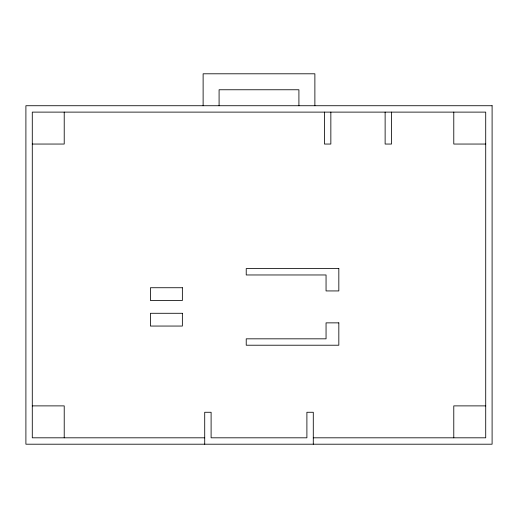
<?xml version="1.0" encoding="UTF-8"?>
<svg xmlns="http://www.w3.org/2000/svg" width="518" height="518" viewBox="0 0 518 518"><rect width="100%" height="100%" fill="white"/><g stroke="black" fill="none" stroke-linecap="round" stroke-linejoin="round"><path stroke-width="0.78" d="M32.284 144.049L64.219 144.049L64.219 112.115M485.716 144.049L453.781 144.049L453.781 112.115M32.284 405.885L64.219 405.885L64.219 437.814M485.716 405.885L453.781 405.885L453.781 437.814M204.714 437.814L32.284 437.814L32.284 112.115L485.716 112.115L485.716 437.814L313.286 437.814M391.517 112.115L391.517 144.049L385.127 144.049L385.127 112.115M330.847 112.115L330.847 144.049L324.462 144.049L324.462 112.115M314.879 105.73L314.879 73.796L203.121 73.796L203.121 105.73M313.286 444.204L313.286 412.27L306.896 412.27L306.896 437.814L211.104 437.814L211.104 412.27L204.714 412.27L204.714 444.204M298.912 105.73L298.912 89.763L219.088 89.763L219.088 105.73M492.1 105.73L25.9 105.73L25.9 444.204L492.1 444.204L492.1 105.73M338.83 268.577L246.225 268.577L246.225 274.967L326.055 274.967L326.055 290.935L338.83 290.935L338.83 268.577M182.362 287.736L150.434 287.736L150.434 300.511L182.362 300.511L182.362 287.736M182.362 313.286L150.434 313.286L150.434 326.055L182.362 326.055L182.362 313.286M338.83 322.863L326.055 322.863L326.055 338.83L246.225 338.83L246.225 345.215L338.83 345.215L338.83 322.863"/></g></svg>
